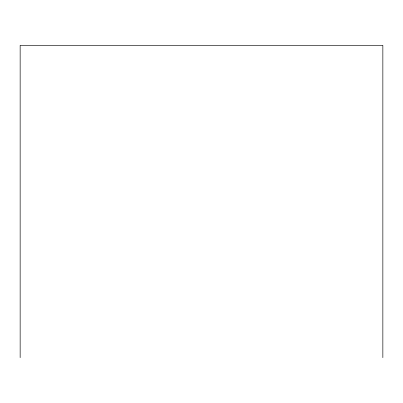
<?xml version="1.0" encoding="UTF-8"?>
<svg xmlns="http://www.w3.org/2000/svg" width="403" height="403" viewBox="0 0 403 403"><rect width="100%" height="100%" fill="white"/><g stroke="black" fill="none" stroke-linecap="round" stroke-linejoin="round"><path stroke-width="0.6" d="M382.85 357.683L382.85 45.317L20.15 45.317L20.15 357.683"/></g></svg>
